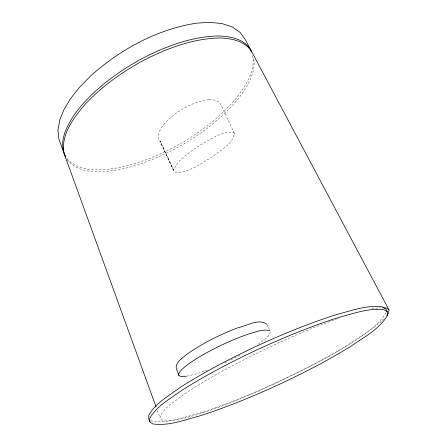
<?xml version="1.0" encoding="UTF-8"?>
<svg xmlns="http://www.w3.org/2000/svg" width="447" height="447" viewBox="0 0 447 447"><rect width="100%" height="100%" fill="white"/><g stroke="black" fill="none" stroke-linecap="round" stroke-linejoin="round"><path stroke-width="0.34" stroke-dasharray="2.23 1.68" d="M384.308 318.778C347.906 350.219 303.044 369.932 259.925 390.36C237.296 400.249 214.353 409.581 190.618 416.492C181.158 418.498 171.156 422.611 161.456 419.923L159.953 417.632C163.49 407.211 174.716 401.965 182.672 395.282C197.496 385.191 213.046 376.229 228.78 367.646C263.596 349.208 299.384 332.417 336.513 319.164M386.029 312.621C377.782 327.059 361.986 334.982 348.822 344.279C325.243 358.896 300.529 371.574 275.374 383.241C250.493 394.584 225.132 404.971 199.06 413.257C183.683 417.252 167.759 423.678 151.645 421.074L150.684 420.342M258.142 344.302C262.512 340.664 268.893 337.703 270.469 331.825L269.658 330.026M239.866 355.231L228.948 360.779M224.612 362.819L227.719 361.388M207.604 370.027L195.764 374.061L186.41 376.257M337.172 318.929L338.485 318.46M208.933 99.737C193.529 101.441 179.398 109.616 168.05 119.88C163.345 124.825 156.746 131.58 158.942 139.151L173.632 170.117L173.922 171.452L174.928 172.324C188.505 173.179 200.519 163.675 211.794 157.221C219.762 150.622 232.401 144.504 234.491 133.564L220.505 103.989C218.075 100.117 212.973 99.485 208.816 99.748M371.759 308.76L380.676 307.57M66.899 159.696C79.806 175.151 102.709 172.397 120.422 169.363C143.671 164.379 165.675 154.696 186.075 142.599C206.173 130.245 225.042 115.404 239.726 96.792C247.711 85.511 256.634 71.743 253.505 57.317M67.1 158.674C80.114 173.246 102.363 170.413 119.69 167.536C142.923 162.579 164.904 152.908 185.265 140.816C205.341 128.457 224.176 113.599 238.804 94.971C246.867 83.505 255.997 69.341 252.309 54.741M234.491 133.564L233.664 132.524C221.539 130.815 210.459 139.665 200.189 145.007C190.539 152.047 178.23 158.501 173.632 170.117L160.071 140.989L173.922 171.452M266.915 324.455L269.385 329.428M157.338 410.413L159.953 417.632"/><path stroke-width="0.67" d="M155.908 406.474L63.955 153.142C60.803 134.34 73.71 117.773 85.142 104.313C101.229 87.081 120.5 73.146 141.045 61.708C165.323 48.974 191.763 38.632 219.494 37.984C231.63 38.274 245.884 41.018 252.209 52.64L389.024 309.972L388.583 313.313L386.75 315.833M266.652 324.053C258.5 318.247 246.705 326.042 238.469 327.539L238.396 327.567C220.153 334.563 202.39 343.195 186.46 354.577C182.655 358.131 174.028 362.936 176.66 369.54L178.984 375.592L180.454 376.363L186.41 376.257M382.593 307.72L386.431 308.011L389.024 309.972M269.703 330.668C262.953 328.746 255.975 332.115 249.471 333.713C239.553 337.027 229.914 341.128 220.477 345.615C209.347 351.046 198.384 356.941 188.288 364.143C184.756 367.11 180.219 369.719 178.599 374.273L178.984 375.592M387.325 311.844L384.029 309.715C368.507 307.787 353.348 313.66 338.563 317.515C310.514 326.45 283.281 337.731 256.556 350.035C230.792 362.199 205.424 375.307 181.381 390.639C170.173 398.808 156.914 405.865 149.779 418.236L149.784 421.761L152.65 423.885C168.787 426.298 184.672 419.845 200.044 415.805C226.137 407.435 251.521 397.02 276.442 385.666C301.636 373.999 326.405 361.332 350.057 346.777C363.266 337.524 379.05 329.674 387.476 315.347L387.325 311.844L385.845 309.056L382.52 306.865C367.015 304.776 351.817 310.609 337.021 314.42C309.006 323.27 281.811 334.512 255.148 346.805C229.434 358.963 204.123 372.088 180.175 387.476C168.994 395.69 155.735 402.825 148.728 415.291L148.762 418.884L149.784 421.761M251.56 52.059C246.358 39.302 230.82 36.268 218.46 35.967C190.763 36.559 164.351 46.879 140.107 59.607C115.488 73.42 92.238 90.696 75.185 113.449C67.301 125.277 58.188 141.101 65.111 155.338M251.186 50.718L245.112 39.297L240.022 32.346L232.015 26.848L221.986 23.574L210.252 22.35L196.769 23.127C157.115 29.206 120.511 49.282 90.797 75.783L79.572 87.226L70.525 98.664L63.871 109.755L59.814 119.83L57.976 130.116L58.753 138.536L63.234 151.153M63.955 153.142L65.564 156.718"/></g></svg>
